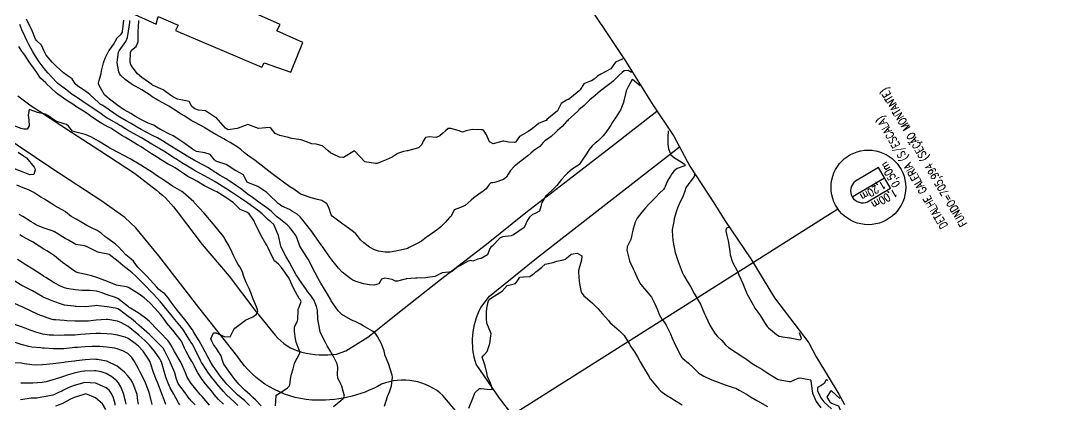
# Model space of a CAD drawing. Header units: metres. Extents: x 298520 to 308411, y 7433745 to 7450750.
# Drawn here: x 300115.2 to 300312.1, y 7449344.1 to 7449415.9 of the extents above; entities that cross this region are included whole.
import ezdxf

# ---------------------------------------------------------------- set-up
doc = ezdxf.new("R2010")
doc.units = ezdxf.units.M
doc.header["$LTSCALE"] = 10
doc.linetypes.add('CONTINUO', pattern=[0])
for name, color, linetype in [('Area', 45, 'Continuous'), ('Curvas de Nivel 1m', 11, 'Continuous'), ('Curvas de Nivel 5m', 15, 'Continuous'), ('Edificações', 30, 'Continuous'), ('TEXTO', 45, 'Continuous'), ('Vias Primárias', 230, 'Continuous')]:
    doc.layers.add(name, color=color, linetype=linetype)
doc.styles.add('ROMANS', font='romans', dxfattribs={"height": 0.2})

msp = doc.modelspace()

# ---------------------------------------------------------------- linework, layer by layer
at = {"layer": 'Area'}
msp.add_polyline3d([(300219.33, 7449422.3, 754.58), (300228.59, 7449408.29, 753.98), (300233.53, 7449400.36, 751.73), (300237.64, 7449394.32, 751.24), (300240.58, 7449388.7, 751.26), (300245.1, 7449381.81, 749.56), (300247.19, 7449378.48, 749.41), (300252.04, 7449371.31, 749.06), (300256.51, 7449363.99, 749.1), (300262.94, 7449355.56, 749.42), (300264.31, 7449352.91, 749.69), (300266.52, 7449349.25, 750.27), (300268.56, 7449345.89, 750.39), (300269.61, 7449343.95, 750.58)], dxfattribs=at)
at = {"layer": 'Curvas de Nivel 1m', "flags": 128}
for points, elevation in [([(300183.38, 7449343.68), (300183.93, 7449345.46), (300184.32, 7449346.33), (300184.72, 7449347.45), (300184.86, 7449349.08), (300184.8, 7449349.45), (300184.45, 7449350.65), (300184.17, 7449351.46), (300183.47, 7449353.28), (300183.41, 7449353.47), (300183.38, 7449353.57), (300183.29, 7449354.01), (300182.77, 7449355.48), (300182.08, 7449356.72), (300181.54, 7449357.49), (300181.33, 7449357.6), (300181.12, 7449357.7), (300179.35, 7449358.75), (300178.86, 7449359.03), (300177.85, 7449359.53), (300177.49, 7449359.67), (300177.35, 7449359.74), (300176.98, 7449359.92), (300175.37, 7449360.83), (300174.69, 7449361.57), (300173.4, 7449363.43), (300173.31, 7449363.58), (300172.61, 7449364.79), (300172.12, 7449365.6), (300171.44, 7449366.72), (300170.94, 7449367.62), (300170.38, 7449368.7), (300169.91, 7449369.63), (300169.48, 7449370.45), (300169.07, 7449371.22), (300168.83, 7449371.64), (300167.52, 7449373.66), (300167, 7449375.12), (300166.76, 7449375.66), (300166.26, 7449376.38), (300165.56, 7449377.25), (300165.14, 7449377.68), (300163.59, 7449378.91), (300163.13, 7449379.24), (300162.63, 7449379.71), (300162.12, 7449380.25), (300161.6, 7449380.65), (300160.06, 7449381.75), (300159.62, 7449382.07), (300158.61, 7449382.78), (300157.64, 7449383.47), (300157.24, 7449383.78), (300156.37, 7449384.51), (300155.66, 7449385.02), (300154.43, 7449385.81), (300153.67, 7449386.29), (300152.55, 7449386.96), (300151.68, 7449387.48), (300151.46, 7449387.62), (300151.11, 7449387.85), (300150.25, 7449388.42), (300149.7, 7449388.72), (300147.91, 7449389.69), (300147.71, 7449389.8), (300147.65, 7449389.83), (300147.55, 7449389.89), (300146.39, 7449390.58), (300145.72, 7449390.98), (300144.11, 7449391.94), (300143.74, 7449392.17), (300143.13, 7449392.56), (300141.76, 7449393.44), (300140.83, 7449393.97), (300140.12, 7449394.34), (300139.77, 7449394.51), (300138.72, 7449395.06), (300137.78, 7449395.59), (300137.02, 7449396.02), (300135.79, 7449396.72), (300134.96, 7449397.21), (300133.8, 7449397.86), (300133.48, 7449398.06), (300131.82, 7449399.22), (300131.31, 7449399.57), (300130.43, 7449400.1), (300130.07, 7449400.34), (300129.84, 7449400.54), (300128.13, 7449402.13), (300127.86, 7449402.37), (300127.15, 7449402.85), (300125.88, 7449403.68), (300125.41, 7449404.16), (300124.81, 7449405.08), (300123.9, 7449405.7), (300123.2, 7449406.19), (300121.91, 7449407.38), (300121.07, 7449408.21), (300119.94, 7449409.5), (300119.59, 7449410.23), (300119.1, 7449411.37), (300118.17, 7449412.25), (300117.98, 7449412.51), (300117.28, 7449414.26), (300116.55, 7449415.73), (300116.27, 7449416.27)], 751), ([(300231.3, 7449403.76), (300229.88, 7449404.97), (300229.84, 7449404.98), (300229.78, 7449404.92), (300229.13, 7449403.68), (300228.73, 7449402.93), (300228.52, 7449402.28), (300228.25, 7449400.94), (300228.16, 7449400.62), (300227.83, 7449399.72), (300227.59, 7449399.18), (300227.45, 7449398.94), (300226.79, 7449397.97), (300226.13, 7449396.96), (300226.01, 7449396.75), (300225.8, 7449396.38), (300224.87, 7449394.97), (300224.38, 7449394.37), (300223.76, 7449393.72), (300223.37, 7449393.38), (300222.86, 7449393), (300222.28, 7449392.47), (300221.74, 7449391.8), (300221.42, 7449391.33), (300221.22, 7449391.02), (300220.31, 7449389.63), (300219.92, 7449389.04), (300219.83, 7449388.92), (300219.71, 7449388.84), (300218.59, 7449388.16), (300217.69, 7449387.36), (300217.53, 7449387.22), (300217.37, 7449387.06), (300216.57, 7449386.17), (300215.66, 7449385.08), (300214.69, 7449384.05), (300213.63, 7449383.11), (300212.89, 7449381.85), (300212.66, 7449381.12), (300212.46, 7449380.26), (300211.6, 7449379.82), (300211.11, 7449379.62), (300210.55, 7449379.14), (300210.21, 7449378.52), (300209.56, 7449377.15), (300207.55, 7449375.77), (300207.11, 7449375.63), (300205.55, 7449375.44), (300205.05, 7449375.21), (300203.53, 7449373.7), (300203.28, 7449373.48), (300203.11, 7449373.23), (300202.68, 7449372.07), (300201.49, 7449371.38), (300201.39, 7449371.36), (300200.87, 7449371.26), (300199.91, 7449370.84), (300199.49, 7449370.96), (300199.08, 7449370.86), (300197.48, 7449370.01), (300197.02, 7449369.76), (300196.5, 7449369.31), (300195.93, 7449368.85), (300195.46, 7449368.78), (300194.16, 7449368.65), (300193.46, 7449368.28), (300192.82, 7449367.98), (300191.45, 7449367.8), (300191.06, 7449367.76), (300189.45, 7449367.65), (300189.2, 7449367.64), (300187.44, 7449367.53), (300187.35, 7449367.51), (300187.02, 7449367.42), (300185.79, 7449367.08), (300185.44, 7449367.13), (300184.79, 7449367.45), (300183.46, 7449367.69), (300182.81, 7449367.47), (300182.32, 7449366.61), (300181.44, 7449366.36), (300180.54, 7449366.4), (300179.44, 7449366.58), (300177.88, 7449367.1), (300177.45, 7449367.29), (300177.05, 7449367.54), (300175.47, 7449368.82), (300174.75, 7449369.57), (300173.49, 7449371.12), (300173.29, 7449371.38), (300173.14, 7449371.59), (300172.27, 7449372.84), (300171.76, 7449373.61), (300171.66, 7449373.74), (300171.53, 7449373.9), (300170.31, 7449375.62), (300169.55, 7449376.65), (300168.82, 7449377.64), (300167.59, 7449379.19), (300167.02, 7449379.66), (300166.13, 7449380.2), (300165.6, 7449380.56), (300164.12, 7449381.18), (300163.61, 7449381.58), (300163.55, 7449381.64), (300163.47, 7449381.7), (300161.64, 7449383.46), (300161.34, 7449383.73), (300159.65, 7449384.89), (300157.87, 7449385.56), (300157.66, 7449385.68), (300157.61, 7449385.72), (300157.57, 7449385.77), (300156.96, 7449387.07), (300155.68, 7449387.73), (300155.52, 7449387.8), (300153.7, 7449388.99), (300151.98, 7449389.56), (300151.71, 7449389.7), (300151.62, 7449389.75), (300151.49, 7449389.84), (300150.73, 7449390.86), (300149.73, 7449391.17), (300148.16, 7449391.45), (300147.73, 7449391.67), (300147.59, 7449391.75), (300147.38, 7449391.9), (300145.75, 7449393.04), (300144.44, 7449393.93), (300143.77, 7449394.36), (300142.97, 7449394.75), (300141.78, 7449395.4), (300141.4, 7449395.59), (300140.65, 7449395.98), (300140.17, 7449396.37), (300139.79, 7449396.5), (300139.05, 7449396.74), (300137.8, 7449397.39), (300136.71, 7449398.02), (300135.81, 7449398.57), (300134.59, 7449399.28), (300133.83, 7449399.76), (300133.41, 7449400.06), (300131.84, 7449401.24), (300131.37, 7449401.61), (300130.9, 7449402.09), (300129.88, 7449403.81), (300129.75, 7449404.11), (300129.74, 7449404.26), (300129.89, 7449404.74), (300130.28, 7449406.1), (300130.35, 7449406.55), (300130.7, 7449408.1), (300131.05, 7449408.97), (300131.58, 7449410.08), (300131.72, 7449410.32), (300131.96, 7449410.61), (300132.57, 7449411.48), (300132.88, 7449412.07), (300133.27, 7449412.78), (300133.99, 7449413.47), (300134.24, 7449413.82), (300134.3, 7449414.06), (300134.34, 7449414.39), (300134.51, 7449416.05)], 752), ([(300229.69, 7449406.25), (300229.07, 7449406.63), (300228.31, 7449406.55), (300227.92, 7449406.27), (300227.21, 7449405.64), (300226.53, 7449404.95), (300226.22, 7449404.63), (300225.89, 7449404.34), (300225.12, 7449403.74), (300224.11, 7449402.99), (300223.87, 7449402.8), (300222.89, 7449401.97), (300221.85, 7449401.14), (300221.78, 7449401.08), (300221.72, 7449401.01), (300220.8, 7449400.06), (300219.83, 7449399.23), (300219.72, 7449399.14), (300219.61, 7449399.03), (300217.81, 7449397.36), (300217.65, 7449397.21), (300217.52, 7449397.06), (300216.71, 7449396.15), (300215.79, 7449395.38), (300215.47, 7449395.08), (300214.63, 7449394.23), (300213.76, 7449393.64), (300213.44, 7449393.43), (300213.13, 7449393.12), (300212.47, 7449392.39), (300211.74, 7449391.86), (300211.31, 7449391.56), (300210.81, 7449391.14), (300210.24, 7449390.63), (300209.72, 7449390.23), (300208.37, 7449389.17), (300208.01, 7449388.87), (300207.7, 7449388.62), (300206.99, 7449387.89), (300206.58, 7449387.19), (300206.25, 7449386.62), (300205.67, 7449386.18), (300204.05, 7449385.61), (300203.67, 7449385.58), (300203.32, 7449385.58), (300202.97, 7449385.24), (300202.46, 7449384.43), (300201.64, 7449383.8), (300201.3, 7449383.59), (300200.81, 7449383.26), (300200.15, 7449382.75), (300199.62, 7449382.28), (300198.49, 7449381.29), (300197.61, 7449380.91), (300196.42, 7449380.49), (300195.87, 7449379.32), (300195.73, 7449379.18), (300195.59, 7449379.06), (300194.78, 7449378.13), (300194.03, 7449377.34), (300193.56, 7449376.96), (300192.62, 7449376.29), (300191.54, 7449375.57), (300191.43, 7449375.49), (300191.28, 7449375.37), (300190.31, 7449374.61), (300189.53, 7449374.16), (300188.03, 7449373.41), (300187.7, 7449373.24), (300187.52, 7449373.19), (300186.08, 7449372.87), (300185.51, 7449372.71), (300184.42, 7449372.54), (300183.51, 7449372.55), (300182.24, 7449372.76), (300181.52, 7449372.97), (300180.54, 7449373.5), (300179.53, 7449374.29), (300178.91, 7449374.89), (300178.35, 7449375.53), (300177.98, 7449375.96), (300177.55, 7449376.37), (300175.93, 7449377.56), (300175.57, 7449377.81), (300174.81, 7449378.34), (300173.59, 7449379.3), (300173.41, 7449379.58), (300172.96, 7449380.94), (300172.58, 7449381.6), (300171.62, 7449382.26), (300170.8, 7449382.44), (300169.63, 7449382.72), (300167.99, 7449383.29), (300167.64, 7449383.44), (300167.33, 7449383.65), (300166.36, 7449384.38), (300165.65, 7449384.83), (300164.42, 7449385.69), (300163.67, 7449386.27), (300162.84, 7449386.88), (300161.68, 7449387.73), (300159.71, 7449389.31), (300159.15, 7449389.76), (300157.72, 7449390.77), (300157.13, 7449391.18), (300156.42, 7449391.79), (300155.74, 7449392.32), (300154.43, 7449393.14), (300153.76, 7449393.52), (300153.24, 7449393.83), (300151.77, 7449394.65), (300151, 7449395.08), (300149.78, 7449395.84), (300149.74, 7449395.87), (300147.79, 7449396.91), (300147.14, 7449397.24), (300146.14, 7449397.91), (300145.81, 7449398.14), (300145.27, 7449398.47), (300143.82, 7449399.36), (300142.94, 7449399.95), (300141.84, 7449400.58), (300140.91, 7449401.04), (300139.85, 7449401.72), (300139.48, 7449401.99), (300137.87, 7449402.99), (300136.11, 7449404.03), (300135.88, 7449404.16), (300134.76, 7449404.92), (300133.9, 7449405.75), (300133.7, 7449406.06), (300133.57, 7449406.4), (300133.29, 7449408.07), (300133.32, 7449408.68), (300133.55, 7449410.06), (300133.67, 7449410.35), (300133.96, 7449410.76), (300134.87, 7449412.05), (300135.21, 7449412.82), (300135.42, 7449414.04), (300135.64, 7449415.66), (300135.66, 7449416.04)], 753), ([(300228.07, 7449408.74), (300228.03, 7449408.77), (300227.94, 7449408.76), (300226.67, 7449408.22), (300225.92, 7449407.16), (300225.8, 7449406.96), (300223.91, 7449405.94), (300223.31, 7449405.6), (300222.68, 7449405), (300222.19, 7449404.72), (300221.9, 7449404.61), (300220.76, 7449404.15), (300220.05, 7449403.03), (300219.97, 7449402.93), (300219.87, 7449402.84), (300218.45, 7449401.65), (300217.85, 7449401.22), (300217.75, 7449401.16), (300217.52, 7449401.06), (300216.5, 7449400.41), (300215.82, 7449399.08), (300213.81, 7449397.41), (300213.65, 7449397.26), (300213.28, 7449397.12), (300212.26, 7449396.67), (300211.8, 7449396.34), (300211.14, 7449395.78), (300210.22, 7449395.15), (300209.96, 7449394.97), (300209.78, 7449394.86), (300208.7, 7449394.23), (300207.95, 7449393.18), (300207.75, 7449393.11), (300206.63, 7449393.19), (300205.76, 7449393.38), (300205.55, 7449393.4), (300204.89, 7449393.21), (300203.75, 7449392.9), (300203.05, 7449393.24), (300202.47, 7449394.54), (300202.09, 7449395.25), (300201.96, 7449395.42), (300201.79, 7449395.49), (300201.52, 7449395.52), (300199.79, 7449395.55), (300198.7, 7449395.29), (300198.02, 7449395.06), (300197.78, 7449395.14), (300197.37, 7449395.3), (300195.79, 7449395.77), (300195.34, 7449395.77), (300194.84, 7449395.33), (300194.28, 7449394.83), (300193.77, 7449394.38), (300193.04, 7449394.07), (300191.77, 7449394.18), (300191.06, 7449394.09), (300190.65, 7449393.38), (300190.38, 7449392.75), (300189.74, 7449392.14), (300187.93, 7449391.61), (300187.73, 7449391.59), (300187.6, 7449391.56), (300186.97, 7449391.43), (300186.02, 7449391.15), (300185.73, 7449390.99), (300184.81, 7449390.36), (300183.72, 7449389.86), (300182.73, 7449389.47), (300181.99, 7449389.2), (300181.71, 7449389.17), (300179.71, 7449389.51), (300177.73, 7449391.53), (300175.72, 7449390.29), (300174.92, 7449390.37), (300173.73, 7449390.91), (300173.29, 7449391.15), (300172.8, 7449391.59), (300171.75, 7449392.49), (300170.55, 7449392.82), (300169.75, 7449392.88), (300167.76, 7449393.65), (300165.99, 7449393.9), (300165.77, 7449393.95), (300165.39, 7449394.06), (300163.77, 7449394.46), (300162.87, 7449394.81), (300162.12, 7449395.72), (300161.95, 7449395.89), (300161.79, 7449395.94), (300159.78, 7449395.75), (300157.79, 7449396.52), (300155.98, 7449395.8), (300155.78, 7449395.72), (300154.09, 7449395.51), (300153.78, 7449395.66), (300153.59, 7449395.82), (300151.8, 7449397.8), (300151.78, 7449397.82), (300151.73, 7449397.84), (300149.82, 7449399.07), (300148.49, 7449399.21), (300147.83, 7449399.44), (300147.27, 7449399.9), (300146.74, 7449400.8), (300145.84, 7449401), (300144.55, 7449401.23), (300143.85, 7449401.6), (300143.36, 7449401.94), (300141.87, 7449403.01), (300140.04, 7449403.82), (300139.88, 7449403.9), (300139.74, 7449403.99), (300137.9, 7449405.33), (300137.08, 7449406.02), (300135.92, 7449407.57), (300135.78, 7449407.89), (300135.75, 7449408.03), (300135.73, 7449408.22), (300135.75, 7449410.03), (300135.96, 7449410.44), (300136.85, 7449411.13), (300137.21, 7449412.02), (300137.23, 7449412.77), (300137.22, 7449414.02), (300137.29, 7449414.74), (300137.36, 7449416.02)], 754), ([(300162.93, 7449343.7), (300163.09, 7449345.61), (300163.09, 7449345.7), (300163.12, 7449345.76), (300163.18, 7449345.79), (300164.38, 7449346.5), (300165.2, 7449347.11), (300165.5, 7449347.38), (300165.62, 7449347.68), (300165.82, 7449349.08), (300165.97, 7449349.67), (300166.26, 7449350.65), (300166.51, 7449351.67), (300166.73, 7449352.2), (300167.28, 7449353.09), (300167.5, 7449353.66), (300167.49, 7449353.86), (300167.29, 7449354.35), (300166.83, 7449355.66), (300166.69, 7449356.29), (300166.5, 7449357.67), (300166.51, 7449358.5), (300167.04, 7449359.66), (300167.12, 7449359.9), (300167.17, 7449361.66), (300167.2, 7449361.84), (300167.38, 7449362.23), (300167.73, 7449363.32), (300167.56, 7449363.66), (300167.49, 7449363.75), (300167.41, 7449363.88), (300166.39, 7449365.67), (300165.54, 7449367.6), (300165.49, 7449367.68), (300165.45, 7449367.73), (300164.05, 7449369.69), (300163.48, 7449370.29), (300162.73, 7449370.95), (300162.34, 7449371.72), (300161.52, 7449373.51), (300161.39, 7449373.73), (300161.14, 7449374.12), (300160.22, 7449375.74), (300159.56, 7449377.03), (300159.21, 7449377.75), (300158.86, 7449378.47), (300158.04, 7449379.77), (300157.6, 7449380.05), (300156.35, 7449380.54), (300155.61, 7449381.23), (300155.07, 7449381.81), (300153.63, 7449382.8), (300151.93, 7449383.84), (300151.64, 7449383.99), (300150.39, 7449384.6), (300149.65, 7449385.01), (300148.2, 7449385.88), (300147.67, 7449386.18), (300146.53, 7449386.77), (300145.68, 7449387.29), (300144.75, 7449387.93), (300144.12, 7449388.36), (300143.7, 7449388.6), (300142.82, 7449389.06), (300141.71, 7449389.72), (300141.57, 7449389.82), (300141.36, 7449389.97), (300140.35, 7449390.61), (300139.72, 7449391.01), (300138.18, 7449392.01), (300137.74, 7449392.29), (300137.07, 7449392.69), (300135.75, 7449393.47), (300134.84, 7449394.04), (300134.16, 7449394.45), (300133.77, 7449394.69), (300132.06, 7449395.8), (300131.78, 7449395.95), (300131.69, 7449395.99), (300131.54, 7449396.08), (300130.38, 7449396.69), (300129.8, 7449397.05), (300128.24, 7449398.13), (300127.82, 7449398.42), (300126.95, 7449399.01), (300125.83, 7449399.66), (300125.52, 7449399.85), (300125.12, 7449400.16), (300124.35, 7449400.68), (300123.84, 7449401.01), (300122.17, 7449402.2), (300121.86, 7449402.45), (300119.97, 7449404.22), (300119.88, 7449404.29), (300118.88, 7449405.22), (300118.22, 7449406.25), (300118.1, 7449406.45), (300117.91, 7449406.71), (300116.79, 7449408.26), (300115.94, 7449409.54), (300115.4, 7449410.28), (300114.83, 7449411.16)], 749), ([(300160.23, 7449343.74), (300159.17, 7449344.84), (300158.72, 7449345.3), (300158.19, 7449345.76), (300157.2, 7449346.68), (300156.08, 7449347.79), (300155.22, 7449348.82), (300154.49, 7449349.81), (300153.26, 7449351.55), (300153.15, 7449351.82), (300152.67, 7449353.22), (300152.28, 7449353.84), (300151.91, 7449354.46), (300151.3, 7449355.21), (300150.99, 7449355.85), (300150.85, 7449356.31), (300151.33, 7449357.43), (300151.75, 7449357.42), (300153.32, 7449356.73), (300154.44, 7449356.68), (300155.03, 7449357.8), (300155.12, 7449358.02), (300155.34, 7449358.26), (300157.35, 7449359.77), (300158.72, 7449360.39), (300159.36, 7449360.9), (300159.65, 7449361.47), (300159.6, 7449361.75), (300159.38, 7449362.27), (300158.74, 7449363.76), (300158.36, 7449364.81), (300158, 7449365.76), (300157.44, 7449366.86), (300157.07, 7449367.78), (300156.68, 7449368.99), (300156.24, 7449369.79), (300155.93, 7449370.25), (300155.49, 7449371.07), (300155.12, 7449371.8), (300154.82, 7449372.49), (300154.22, 7449373.81), (300153.53, 7449374.95), (300153.19, 7449375.48), (300152.93, 7449375.83), (300151.57, 7449377.5), (300151.27, 7449377.85), (300149.59, 7449379.87), (300147.73, 7449381.89), (300147.61, 7449382), (300146.65, 7449382.88), (300145.64, 7449383.74), (300145.36, 7449383.92), (300143.65, 7449384.95), (300142.22, 7449385.95), (300141.67, 7449386.29), (300140.83, 7449386.81), (300139.69, 7449387.61), (300139.11, 7449388), (300137.7, 7449388.87), (300135.71, 7449390.03), (300134.42, 7449390.75), (300133.72, 7449391.15), (300131.91, 7449392.08), (300131.73, 7449392.16), (300131.53, 7449392.29), (300129.75, 7449393.4), (300128.47, 7449394.12), (300127.77, 7449394.46), (300127.25, 7449394.65), (300125.77, 7449394.99), (300124.87, 7449395.26), (300124.12, 7449396.17), (300123.79, 7449396.47), (300123.35, 7449396.62), (300121.8, 7449397.15), (300120.26, 7449398.22), (300119.82, 7449398.44), (300118.32, 7449398.74), (300117.82, 7449398.93), (300116.75, 7449399.33), (300116.56, 7449398.26), (300116.73, 7449397.33), (300116.75, 7449396.26), (300116.42, 7449395.62), (300115.78, 7449395.6), (300115.27, 7449395.77), (300113.78, 7449396.3)], 748), ([(300236.53, 7449395.33), (300236.46, 7449394.14), (300236.48, 7449392.83), (300236.63, 7449391.94), (300237.06, 7449390.83), (300237.72, 7449390.25), (300239.01, 7449389.51), (300239.59, 7449389.04), (300239.72, 7449388.78), (300239.7, 7449388.75), (300238.26, 7449388.25), (300237.69, 7449387.81), (300237.26, 7449387.26), (300237.01, 7449386.83), (300236.48, 7449386.03), (300235.99, 7449384.84), (300235.89, 7449384.6), (300235.65, 7449384.31), (300234.9, 7449383.6), (300234.22, 7449382.86), (300233.63, 7449382.26), (300232.91, 7449381.58), (300232.3, 7449380.88), (300232, 7449380.49), (300231.6, 7449380.04), (300230.71, 7449378.9), (300230.34, 7449378.15), (300229.96, 7449376.91), (300229.54, 7449374.92), (300228.88, 7449373.57), (300228.83, 7449372.93), (300229.23, 7449371.19), (300229.31, 7449370.92), (300229.49, 7449370.46), (300230, 7449369.43), (300230.24, 7449368.91), (300230.86, 7449367.49), (300231.15, 7449366.89), (300231.26, 7449366.71), (300231.44, 7449366.48), (300232.83, 7449364.88), (300233.42, 7449364.09), (300234.08, 7449362.86), (300234.55, 7449361.7), (300234.88, 7449360.85), (300235.36, 7449359.99), (300235.84, 7449359.32), (300236.15, 7449358.84), (300236.96, 7449357.2), (300237.14, 7449356.82), (300237.2, 7449356.7), (300237.32, 7449356.44), (300238.05, 7449354.81), (300238.89, 7449353.2), (300239.13, 7449352.8), (300239.28, 7449352.62), (300240.37, 7449351.69), (300241.26, 7449350.92), (300241.39, 7449350.78), (300242.32, 7449349.84), (300243.24, 7449349.28), (300244.45, 7449348.74), (300245.23, 7449348.42), (300245.72, 7449348.22), (300247.22, 7449347.66), (300248.73, 7449347.16), (300249.21, 7449347), (300249.88, 7449346.67), (300251.2, 7449345.89), (300251.96, 7449345.42), (300253.18, 7449344.69), (300253.28, 7449344.63), (300255.17, 7449343.56)], 751), ([(300114.73, 7449391.29), (300115.72, 7449390.65), (300116.25, 7449390.26), (300117.7, 7449388.49), (300117.86, 7449388.25), (300117.92, 7449388.01), (300117.68, 7449387.14), (300116.89, 7449387.04), (300115.68, 7449387.57), (300113.69, 7449388.3)], 748), ([(300158.09, 7449343.77), (300157.63, 7449344.24), (300157.17, 7449344.64), (300155.84, 7449345.79), (300155.19, 7449346.41), (300153.84, 7449347.81), (300153.22, 7449348.52), (300152.64, 7449349.24), (300152.19, 7449349.84), (300151.25, 7449351.17), (300150.83, 7449351.85), (300150.33, 7449352.8), (300149.78, 7449353.87), (300149.29, 7449354.76), (300148.64, 7449355.88), (300147.59, 7449357.63), (300147.43, 7449357.89), (300147.33, 7449358.04), (300146.57, 7449359.13), (300145.96, 7449359.91), (300145.36, 7449360.62), (300144.32, 7449361.93), (300143.4, 7449363.17), (300143.07, 7449363.61), (300142.85, 7449363.95), (300142.22, 7449364.76), (300141.42, 7449365.3), (300141.04, 7449365.59), (300140.7, 7449365.97), (300139.44, 7449367.38), (300138.87, 7449368), (300137.47, 7449369.43), (300137.17, 7449369.71), (300136.92, 7449370.02), (300136.31, 7449370.86), (300135.49, 7449371.52), (300134.88, 7449372.05), (300133.52, 7449373.55), (300132.96, 7449374.07), (300131.53, 7449375.11), (300130.96, 7449375.51), (300130.27, 7449376.1), (300129.55, 7449376.64), (300128.6, 7449377.08), (300127.56, 7449377.55), (300126.62, 7449378.14), (300125.58, 7449378.76), (300124.67, 7449379.25), (300123.59, 7449380.12), (300123.52, 7449380.18), (300121.6, 7449381.26), (300121.01, 7449381.61), (300120.01, 7449382.22), (300119.62, 7449382.47), (300118.98, 7449382.87), (300117.64, 7449383.75), (300116.68, 7449384.26), (300115.65, 7449384.64), (300114.48, 7449385.12)], 747), ([(300155.89, 7449343.79), (300155.17, 7449344.45), (300153.75, 7449345.81), (300153.19, 7449346.4), (300151.98, 7449347.84), (300151.63, 7449348.26), (300151.22, 7449348.77), (300150.4, 7449349.86), (300149.26, 7449351.57), (300149.09, 7449351.87), (300148.9, 7449352.24), (300148.09, 7449353.88), (300147.3, 7449355.33), (300147.09, 7449355.69), (300146.97, 7449355.89), (300146.41, 7449356.81), (300145.71, 7449357.91), (300145.55, 7449358.13), (300145.34, 7449358.4), (300144.08, 7449359.93), (300143.37, 7449360.79), (300142.41, 7449361.95), (300141.96, 7449362.53), (300141.4, 7449363.21), (300140.69, 7449363.98), (300140.07, 7449364.64), (300139.42, 7449365.35), (300138.8, 7449366), (300137.44, 7449367.36), (300136.78, 7449368.02), (300136.1, 7449368.67), (300135.46, 7449369.18), (300134.34, 7449370.05), (300133.48, 7449370.77), (300131.77, 7449372.08), (300131.49, 7449372.19), (300129.87, 7449372.46), (300129.51, 7449372.59), (300128.5, 7449373.14), (300127.52, 7449373.62), (300127.14, 7449373.76), (300125.52, 7449374.01), (300125.41, 7449374.04), (300125.19, 7449374.15), (300124.15, 7449374.8), (300123.53, 7449375.11), (300121.85, 7449376.2), (300121.55, 7449376.38), (300121.26, 7449376.49), (300119.56, 7449377.07), (300118.17, 7449377.64), (300117.57, 7449377.96), (300117.13, 7449378.25), (300115.58, 7449379.25), (300114.92, 7449379.62)], 746), ([(300247.89, 7449377.21), (300247.43, 7449376.97), (300247.39, 7449376.88), (300247.37, 7449376.7), (300247.38, 7449376.52), (300247.55, 7449375.65), (300247.78, 7449374.7), (300247.85, 7449374.39), (300248.1, 7449372.69), (300248.18, 7449372.02), (300248.59, 7449370.69), (300249.48, 7449369.03), (300249.66, 7449368.68), (300249.82, 7449368.32), (300250.52, 7449366.67), (300251.29, 7449364.8), (300251.35, 7449364.66), (300251.42, 7449364.52), (300252.47, 7449362.64), (300252.81, 7449362.07), (300253.38, 7449361.26), (300253.84, 7449360.63), (300254.6, 7449359.38), (300255.1, 7449358.61), (300255.35, 7449358.32), (300256.85, 7449357.07), (300257.33, 7449356.8), (300258.43, 7449356.57), (300259.32, 7449356.47), (300259.43, 7449356.45), (300261.32, 7449356.12), (300261.51, 7449356.35), (300261.17, 7449357.42)], 749), ([(300199.16, 7449343.28), (300199.97, 7449345.27), (300200.33, 7449346.13), (300201.21, 7449346.94), (300201.48, 7449346.98), (300203.21, 7449346.77), (300203.56, 7449346.87), (300203.5, 7449347.23), (300203.43, 7449347.44), (300203.22, 7449347.97), (300202.7, 7449349.24), (300202.57, 7449349.9), (300202.22, 7449351.24), (300201.67, 7449352.85), (300201.97, 7449353.24), (300202.65, 7449353.88), (300203.08, 7449355.23), (300203.1, 7449355.44), (300203.32, 7449356.85), (300203.38, 7449357.23), (300203.33, 7449357.43), (300202.54, 7449359.24), (300202.49, 7449360.11), (300202.52, 7449361.24), (300202.55, 7449362.07), (300202.8, 7449363.24), (300202.97, 7449363.67), (300203.41, 7449363.95), (300205.42, 7449365.2), (300206.34, 7449366.29), (300207.44, 7449366.57), (300207.92, 7449366.69), (300208.31, 7449367.17), (300208.75, 7449367.87), (300209.45, 7449367.92), (300210.6, 7449367.99), (300211.47, 7449368.61), (300211.72, 7449368.87), (300212.09, 7449369.12), (300212.87, 7449369.73), (300213.48, 7449370.27), (300214.98, 7449370.58), (300215.49, 7449370.8), (300215.69, 7449370.87), (300216.61, 7449371.07), (300217.3, 7449371.26), (300217.5, 7449371.42), (300218.38, 7449372.18), (300219.51, 7449372.38), (300220.35, 7449371.88), (300220.31, 7449371.03), (300219.8, 7449369.36), (300219.73, 7449369.04), (300219.72, 7449368.79), (300219.86, 7449367.03), (300220.09, 7449365.69), (300220.27, 7449365.03), (300220.74, 7449364.34), (300221.41, 7449363.8), (300222.38, 7449363), (300223.39, 7449361.95), (300224.25, 7449360.98), (300225.36, 7449359.7), (300225.7, 7449359.31), (300226.05, 7449358.96), (300227.34, 7449357.87), (300228.3, 7449356.93), (300229.31, 7449355.31), (300229.43, 7449355.04), (300229.51, 7449354.92), (300230.25, 7449353.86), (300230.77, 7449352.9), (300231.27, 7449351.95), (300231.91, 7449350.88), (300232.96, 7449349.15), (300233.14, 7449348.87), (300233.23, 7449348.75), (300234.81, 7449346.85), (300235.2, 7449346.46), (300236.12, 7449345.77), (300237.19, 7449345.14), (300237.72, 7449344.81), (300239.17, 7449343.88)], 752), ([(300150.56, 7449343.86), (300149.18, 7449345.47), (300148.84, 7449345.87), (300147.21, 7449347.82), (300147.16, 7449347.89), (300146.42, 7449349.09), (300146.07, 7449349.91), (300145.26, 7449351.77), (300145.18, 7449351.92), (300145.07, 7449352.12), (300144.04, 7449353.93), (300143.3, 7449355.18), (300142.99, 7449355.64), (300142.74, 7449355.95), (300141.33, 7449357.45), (300140.83, 7449357.98), (300139.35, 7449359.51), (300138.81, 7449360), (300137.37, 7449361.04), (300135.74, 7449362.03), (300135.52, 7449362.17), (300135.39, 7449362.27), (300134.28, 7449363.16), (300133.4, 7449363.84), (300132.95, 7449364.06), (300131.41, 7449364.54), (300130.27, 7449364.95), (300129.41, 7449365.23), (300128.18, 7449365.36), (300127.42, 7449365.36), (300126.63, 7449365.36), (300125.42, 7449365.45), (300123.83, 7449365.76), (300123.42, 7449365.88), (300122.62, 7449366.19), (300121.43, 7449366.82), (300119.89, 7449367.77), (300119.45, 7449368.07), (300119.2, 7449368.23), (300117.46, 7449369.34), (300116, 7449370.26), (300115.48, 7449370.6), (300114.61, 7449371.16)], 744), ([(300147.9, 7449343.88), (300147.17, 7449344.66), (300146.6, 7449345.32), (300146.19, 7449345.9), (300145.2, 7449347.21), (300144.72, 7449347.92), (300144.4, 7449348.75), (300144.05, 7449349.93), (300143.26, 7449351.78), (300143.19, 7449351.94), (300142.56, 7449353.24), (300142.23, 7449353.96), (300141.87, 7449354.54), (300141.29, 7449355.16), (300140.47, 7449355.98), (300139.32, 7449357.12), (300138.33, 7449358), (300137.34, 7449358.87), (300136.73, 7449359.41), (300135.94, 7449360.03), (300135.36, 7449360.47), (300133.7, 7449361.74), (300133.38, 7449361.92), (300132.88, 7449362.07), (300131.38, 7449362.29), (300129.75, 7449362.47), (300129.39, 7449362.51), (300129, 7449362.5), (300127.38, 7449362.32), (300125.58, 7449362.36), (300125.39, 7449362.38), (300125.14, 7449362.4), (300123.39, 7449362.61), (300122.81, 7449362.77), (300121.39, 7449363.31), (300120.75, 7449363.56), (300119.4, 7449364.13), (300119.22, 7449364.23), (300117.41, 7449365.29), (300115.42, 7449366.27), (300113.44, 7449367.46)], 743), ([(300145.01, 7449343.92), (300144.79, 7449344.3), (300143.87, 7449345.93), (300143.2, 7449347.12), (300142.83, 7449347.95), (300142.39, 7449349.12), (300142.12, 7449349.96), (300141.7, 7449351.52), (300141.55, 7449351.97), (300141.46, 7449352.17), (300141.27, 7449352.53), (300140.28, 7449353.98), (300139.29, 7449355.15), (300138.45, 7449356), (300137.32, 7449356.97), (300136.03, 7449358.03), (300135.65, 7449358.35), (300135.34, 7449358.58), (300134.1, 7449359.3), (300133.35, 7449359.58), (300131.54, 7449359.89), (300131.35, 7449359.91), (300131.18, 7449359.91), (300129.35, 7449359.76), (300127.84, 7449359.63), (300127.35, 7449359.6), (300126.79, 7449359.58), (300125.35, 7449359.6), (300123.85, 7449359.68), (300123.35, 7449359.72), (300121.69, 7449359.86), (300121.35, 7449359.88), (300121.07, 7449359.93), (300120.17, 7449360.22), (300119.36, 7449360.51), (300118.93, 7449360.66), (300117.37, 7449361.33), (300115.46, 7449362.27), (300115.38, 7449362.31), (300114.04, 7449362.94)], 742), ([(300142.41, 7449343.95), (300142.05, 7449344.84), (300141.63, 7449345.96), (300141.2, 7449347.14), (300140.88, 7449347.97), (300140.66, 7449348.54), (300140.11, 7449349.98), (300139.54, 7449351.71), (300139.43, 7449351.99), (300139.27, 7449352.3), (300138.13, 7449354), (300137.29, 7449354.9), (300136.66, 7449355.38), (300135.79, 7449356.03), (300135.31, 7449356.36), (300134.78, 7449356.57), (300133.32, 7449356.97), (300132.22, 7449357.17), (300131.32, 7449357.25), (300130.13, 7449357.29), (300129.32, 7449357.27), (300128.24, 7449357.2), (300127.32, 7449357.14), (300126.37, 7449357.09), (300125.32, 7449357), (300124.52, 7449356.96), (300123.31, 7449356.95), (300122.56, 7449356.94), (300121.31, 7449356.95), (300120.53, 7449357), (300119.32, 7449357.19), (300118.01, 7449357.56), (300117.33, 7449357.77), (300116.96, 7449357.89), (300116.04, 7449358.26), (300115.34, 7449358.53), (300114.04, 7449358.99)], 741), ([(300137.27, 7449344.01), (300137.17, 7449344.64), (300137, 7449345.83), (300136.95, 7449346.01), (300136.83, 7449346.37), (300136.18, 7449348.03), (300135.83, 7449348.64), (300135.23, 7449349.42), (300134.65, 7449350.05), (300133.25, 7449351.14), (300131.34, 7449352.08), (300131.26, 7449352.1), (300129.57, 7449352.41), (300129.27, 7449352.44), (300128.93, 7449352.45), (300127.27, 7449352.36), (300125.65, 7449352.15), (300125.32, 7449352.1), (300125.26, 7449352.09), (300123.55, 7449351.88), (300123.26, 7449351.84), (300121.79, 7449351.65), (300121.25, 7449351.59), (300120.01, 7449351.46), (300119.25, 7449351.39), (300118.15, 7449351.34), (300117.25, 7449351.4), (300115.91, 7449351.61), (300115.25, 7449351.69), (300113.78, 7449351.77)], 739), ([(300134.93, 7449344.04), (300134.89, 7449344.32), (300134.46, 7449346.05), (300133.95, 7449347.31), (300133.52, 7449348.06), (300133.22, 7449348.41), (300132.29, 7449349.14), (300131.23, 7449349.79), (300130.3, 7449350.1), (300129.24, 7449350.29), (300129.05, 7449350.3), (300127.23, 7449350.25), (300127.13, 7449350.24), (300126.61, 7449350.14), (300125.23, 7449349.85), (300123.91, 7449349.48), (300123.22, 7449349.24), (300122.45, 7449348.96), (300121.22, 7449348.58), (300119.94, 7449348.22), (300119.21, 7449348.09), (300117.49, 7449347.97), (300117.21, 7449347.95), (300116.89, 7449347.94), (300115.21, 7449347.94)], 738), ([(300132.92, 7449343.82), (300132.88, 7449344.06), (300132.49, 7449345.38), (300132.17, 7449346.08), (300131.77, 7449346.65), (300131.2, 7449347.09), (300129.39, 7449347.93), (300129.21, 7449347.97), (300127.24, 7449348.11), (300127.21, 7449348.1), (300127.18, 7449348.1), (300125.21, 7449347.55), (300124.22, 7449347.15), (300123.2, 7449346.64), (300122.89, 7449346.49), (300122.26, 7449346.19), (300121.54, 7449345.85), (300121.19, 7449345.72), (300119.94, 7449345.46), (300119.18, 7449345.32), (300118.23, 7449345.18), (300117.18, 7449345.13), (300116.38, 7449345.06), (300115.17, 7449344.85)], 737), ([(300266.55, 7449348.5), (300266.16, 7449348.61), (300265.78, 7449347.92), (300265.22, 7449347.56), (300264.53, 7449347.18), (300264.53, 7449346.5), (300265.19, 7449345.22), (300265.75, 7449344.48), (300267.17, 7449343.17)], 749), ([(300131.15, 7449343.02), (300130.54, 7449344.1), (300129.18, 7449345.23), (300127.38, 7449345.94), (300127.19, 7449345.93), (300125.85, 7449345.48), (300125.18, 7449345.26), (300124.42, 7449344.92), (300123.16, 7449344.23), (300123.13, 7449344.21), (300123.07, 7449344.18), (300121.72, 7449343.63)], 736), ([(300268.74, 7449345.12), (300267.18, 7449346.51), (300267.15, 7449346.52), (300267, 7449346.47), (300266.3, 7449345.37), (300266.82, 7449344.47), (300267.18, 7449344.24), (300268.46, 7449343.74), (300268.97, 7449342.44), (300269.16, 7449341.94), (300270.5, 7449340.43), (300271.13, 7449339.8), (300272.23, 7449338.41), (300273.09, 7449336.62), (300273.45, 7449336.39), (300274.45, 7449335.76), (300274.92, 7449334.37), (300274.96, 7449334.27), (300275.06, 7449334.18), (300275.44, 7449333.98), (300275.71, 7449335.09), (300275.59, 7449335.59), (300275.66, 7449335.58)], 748)]:
    msp.add_lwpolyline(points, dxfattribs=dict(at, elevation=elevation))
at = {"layer": 'Curvas de Nivel 5m', "flags": 128}
for points, elevation in [([(300173.79, 7449343.58), (300175.17, 7449344.72), (300175.64, 7449345.09), (300175.89, 7449345.55), (300175.39, 7449347.38), (300175.31, 7449347.56), (300175.21, 7449347.75), (300174.64, 7449348.98), (300174.56, 7449349.57), (300174.61, 7449350.94), (300174.5, 7449351.57), (300173.73, 7449353.12), (300173.45, 7449353.58), (300173.29, 7449353.84), (300172.66, 7449354.95), (300172.32, 7449355.59), (300171.33, 7449357.52), (300171.3, 7449357.61), (300171.29, 7449357.66), (300170.92, 7449359.61), (300170.9, 7449360.07), (300170.8, 7449361.62), (300170.66, 7449362.34), (300170.16, 7449363.62), (300169.41, 7449364.66), (300168.95, 7449365.17), (300168.61, 7449365.64), (300167.45, 7449367.34), (300167.23, 7449367.66), (300166.82, 7449368.31), (300166.08, 7449369.67), (300165.48, 7449370.75), (300164.94, 7449371.69), (300164.25, 7449372.96), (300163.95, 7449373.7), (300163.54, 7449375.7), (300162.61, 7449377.71), (300162.08, 7449378.22), (300161.58, 7449378.63), (300160.43, 7449379.74), (300159.6, 7449380.42), (300157.77, 7449381.77), (300157.61, 7449381.88), (300157.31, 7449382.08), (300155.63, 7449383.19), (300154.7, 7449383.81), (300153.65, 7449384.49), (300151.95, 7449385.55), (300151.66, 7449385.72), (300151.58, 7449385.76), (300151.44, 7449385.84), (300150.31, 7449386.5), (300149.67, 7449386.87), (300147.79, 7449387.89), (300147.68, 7449387.95), (300146.47, 7449388.68), (300145.71, 7449389.13), (300145.22, 7449389.44), (300144.45, 7449389.93), (300143.72, 7449390.4), (300142.51, 7449391.17), (300141.73, 7449391.66), (300141.54, 7449391.77), (300141.2, 7449391.97), (300139.75, 7449392.81), (300137.81, 7449394.01), (300137.76, 7449394.04), (300137.7, 7449394.08), (300135.77, 7449395.14), (300135.2, 7449395.46), (300134.22, 7449396.05), (300133.94, 7449396.22), (300133.79, 7449396.31), (300133.2, 7449396.66), (300131.8, 7449397.47), (300131.41, 7449397.7), (300130.85, 7449398.09), (300130.24, 7449398.53), (300129.82, 7449398.81), (300127.83, 7449400.13), (300125.85, 7449401.48), (300125.44, 7449401.75), (300124.86, 7449402.16), (300123.86, 7449402.92), (300122.16, 7449404.2), (300121.89, 7449404.45), (300120.28, 7449406.22), (300119.91, 7449406.64), (300119.19, 7449407.51), (300118.68, 7449408.24), (300117.94, 7449409.35), (300117.38, 7449410.26), (300116.73, 7449411.5), (300116.36, 7449412.27), (300115.98, 7449413.05), (300115.41, 7449414.28), (300115, 7449415.27)], 750), ([(300241.42, 7449387.17), (300241.5, 7449386.96), (300241.45, 7449386.77), (300240.58, 7449385.7), (300239.97, 7449384.8), (300239.87, 7449384.59), (300239.65, 7449383.99), (300239.34, 7449383.1), (300239.22, 7449382.8), (300238.7, 7449381.73), (300238.29, 7449380.81), (300238.11, 7449380.31), (300237.67, 7449378.82), (300237.65, 7449378.76), (300237.59, 7449378.31), (300237.35, 7449377.04), (300237.32, 7449376.82), (300237.32, 7449376.58), (300237.42, 7449374.82), (300237.53, 7449374.05), (300237.77, 7449372.82), (300237.86, 7449372.46), (300238.43, 7449370.81), (300239, 7449369.28), (300239.18, 7449368.8), (300239.46, 7449368.18), (300240.31, 7449366.79), (300240.74, 7449366.08), (300241.42, 7449364.77), (300242.58, 7449362.76), (300243.38, 7449360.98), (300243.46, 7449360.75), (300243.52, 7449360.6), (300244.42, 7449358.74), (300245.33, 7449357.23), (300245.8, 7449356.72), (300246.6, 7449355.99), (300247.31, 7449355.19), (300247.86, 7449354.69), (300249.29, 7449353.75), (300250.94, 7449352.66), (300251.28, 7449352.39), (300252.27, 7449351.65), (300253.26, 7449351.09), (300254.08, 7449350.62), (300255.25, 7449349.87), (300257.07, 7449348.75), (300257.23, 7449348.67), (300257.29, 7449348.65), (300257.56, 7449348.59), (300259.23, 7449348.26), (300259.51, 7449348.28), (300260.12, 7449348.55), (300260.89, 7449348.89), (300261.24, 7449348.95), (300261.63, 7449348.93), (300263.23, 7449348.59), (300263.31, 7449348.51), (300263.31, 7449348.43), (300263.51, 7449346.51), (300263.6, 7449346.11), (300264.26, 7449344.5), (300265.17, 7449343.35)], 750), ([(300153.17, 7449344.04), (300152.24, 7449344.9), (300151.47, 7449345.85), (300151.19, 7449346.21), (300149.84, 7449347.86), (300149.22, 7449348.64), (300148.39, 7449349.88), (300147.46, 7449351.69), (300147.36, 7449351.89), (300147.26, 7449352.06), (300146.6, 7449353.23), (300146.23, 7449353.91), (300145.91, 7449354.53), (300145.3, 7449355.82), (300145.25, 7449355.92), (300145.09, 7449356.14), (300143.7, 7449357.94), (300143.34, 7449358.36), (300142.59, 7449359.2), (300142.06, 7449359.96), (300141.37, 7449360.88), (300140.41, 7449361.98), (300139.39, 7449363.05), (300138.34, 7449364), (300137.41, 7449364.68), (300136.58, 7449365.19), (300135.42, 7449365.89), (300135.05, 7449366.04), (300133.43, 7449366.27), (300133.13, 7449366.36), (300131.44, 7449367.04), (300129.94, 7449367.61), (300129.45, 7449367.77), (300128.45, 7449368.12), (300127.46, 7449368.38), (300125.97, 7449368.66), (300125.46, 7449368.88), (300123.63, 7449370.18), (300123.47, 7449370.29), (300123.03, 7449370.63), (300121.5, 7449371.83), (300120.97, 7449372.21), (300120.06, 7449372.77), (300119.51, 7449373.1), (300117.77, 7449374.25), (300117.52, 7449374.4), (300117.18, 7449374.6), (300115.54, 7449375.5), (300115.04, 7449375.78)], 745), ([(300139.82, 7449343.98), (300139.39, 7449345.78), (300139.33, 7449345.99), (300139.19, 7449346.43), (300138.61, 7449348), (300138.01, 7449349.22), (300137.59, 7449350.01), (300137.24, 7449350.68), (300136.54, 7449352.02), (300136.04, 7449352.8), (300135.28, 7449353.52), (300134.33, 7449354.05), (300133.29, 7449354.44), (300132.81, 7449354.54), (300131.29, 7449354.71), (300130.03, 7449354.84), (300129.29, 7449354.86), (300128.56, 7449354.85), (300127.29, 7449354.8), (300125.81, 7449354.67), (300125.29, 7449354.63), (300124.86, 7449354.59), (300123.29, 7449354.4), (300123.08, 7449354.38), (300121.28, 7449354.38), (300119.57, 7449354.51), (300119.29, 7449354.54), (300118.95, 7449354.57), (300117.29, 7449354.74), (300116.7, 7449354.85), (300115.3, 7449355.24), (300113.96, 7449355.63)], 740)]:
    msp.add_lwpolyline(points, dxfattribs=dict(at, elevation=elevation))
at = {"layer": 'Edificações'}
msp.add_lwpolyline([(300129.17, 7449420.56), (300140.57, 7449415.35), (300140.95, 7449416.76), (300144.7, 7449415.12), (300144.2, 7449414.13), (300160.37, 7449407.25), (300160.83, 7449408.09), (300165.8, 7449406.29), (300168.1, 7449411.9), (300163.2, 7449414.08), (300163.8, 7449415.25), (300159.21, 7449417.35)], dxfattribs=at)
at = {"layer": 'TEXTO', "linetype": 'CONTINUO'}
for points in [[(300273.94, 7449382.01, 0), (300278.24, 7449384.55, 0), (300275.96, 7449388.42, 0), (300271.65, 7449385.88, 0)], [(300271.05, 7449382.91, 0), (300277.1, 7449386.49, 0)], [(300101.23, 7449274.94, 0), (300268.37, 7449380.65, 0)]]:
    msp.add_polyline3d(points, dxfattribs=at)
msp.add_circle((300274.07, 7449384.7), 7, dxfattribs=at)
msp.add_arc((300273, 7449384.06), 2.26, 126.4362, 294.6671, dxfattribs=at)
at = {"layer": 'Vias Primárias'}
for points, elevation in [([(300114.68, 7449401.88, 0.035971), (300118.72, 7449399.01), (300124.73, 7449395.08), (300130.01, 7449391.62), (300136.51, 7449387.37), (300140.63, 7449384.17, -0.07243), (300144.72, 7449379.91), (300149.23, 7449374.01), (300154.24, 7449368.02), (300159.1, 7449361.65), (300162.88, 7449357, 0.160546), (300167.88, 7449353.8, 0.096411), (300174.41, 7449353.42), (300176.16, 7449354.04), (300180.24, 7449356.58), (300187.05, 7449362.07), (300193.86, 7449367.39), (300202.52, 7449374.04), (300209.9, 7449379.99), (300218, 7449386.26), (300225.93, 7449392.38), (300234.43, 7449399.03)], 737.04), ([(300136.78, 7449377.1), (300134.68, 7449379.07), (300130.39, 7449382.11), (300121.23, 7449388.12), (300111.22, 7449394.82, -0.122076)], 737.04), ([(300312.05, 7449188.57), (300307.24, 7449208.54), (300304.33, 7449218.54, 0.111943), (300297.9, 7449230.13), (300278.79, 7449254.41), (300274.87, 7449259.51), (300264.84, 7449272.61), (300229.15, 7449315.99), (300217.64, 7449328.9), (300211.8, 7449336.25), (300204.93, 7449345.14), (300200.55, 7449351.51, -0.199962), (300201.43, 7449362.19), (300203.04, 7449364.32), (300211.86, 7449371.4), (300223.71, 7449380.7), (300238.67, 7449392.34)], 737.93), ([(300269.49, 7449253.96), (300233.33, 7449299), (300213.19, 7449322.31), (300204.69, 7449332.9), (300197.36, 7449342.05), (300194.34, 7449345.68, 0.282271), (300182.81, 7449347.77, -0.148164), (300169.74, 7449344.81, -0.233574), (300155.86, 7449352.94), (300148.56, 7449362.18), (300141.06, 7449371.87), (300136.78, 7449377.1)], 737.04)]:
    msp.add_lwpolyline(points, format="xyb", dxfattribs=dict(at, elevation=elevation))

# ---------------------------------------------------------------- texts
at = {"layer": 'TEXTO', "style": 'ROMANS', "width": 0.8}
for s, rotation, p in [('FUNDO=705,994 (SEÇÃO MONTANTE)', 120.5517, (300292.65, 7449377.9)), ('DETALHE GALERIA (S/ESCALA)', 120.5517, (300288.99, 7449377.5)), ('0,50m', 120.5517, (300280.07, 7449385.25)), ('1,20m', 210.5517, (300276.79, 7449385.98)), ('1,00m', 210.5517, (300278.94, 7449384.49))]:
    msp.add_text(s, height=1.5, rotation=rotation, dxfattribs=at).set_placement(p)

doc.saveas('drawing.dxf')
